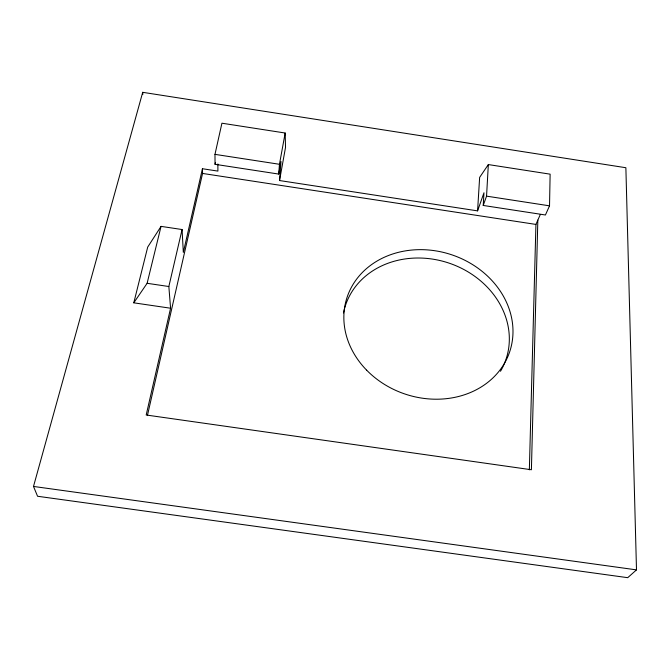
<?xml version="1.0" encoding="UTF-8"?>
<svg xmlns="http://www.w3.org/2000/svg" width="670" height="670" viewBox="0 0 670 670"><rect width="100%" height="100%" fill="white"/><g stroke="black" fill="none" stroke-linecap="round" stroke-linejoin="round"><path stroke-width="1" d="M477.584 210.874L483.966 192.767L483.229 205.456L545.422 214.995L549.526 205.832L550.129 174.167L488.338 164.569L479.636 177.399L477.584 210.874L279.532 180.54L281.006 161.512L278.72 174.074L215.053 164.309L214.978 154.36L221.921 123.205L285.169 133.02L285.529 147.383L279.532 180.54M537.834 220.103L531.402 469.754L146.194 415.006L170.582 308.225L168.848 286.517L182.073 229.534L161.051 226.376L147.702 247.088L133.791 302.823L170.582 308.225M529.35 469.854L535.933 224.425L540.322 214.475M483.229 205.456L486.554 196.142L488.338 164.569M278.72 174.074L279.457 164.284L285.169 133.02M215.053 164.309L215.48 162.383M217.876 163.983L217.901 171.101L202.441 168.731L183.329 252.414L182.073 229.534M147.408 415.618L202.558 173.438L202.441 168.731M133.791 302.823L147.115 283.301L161.051 226.376M33.5 486.445L142.71 92.318L625.872 167.726L636.5 569.877L627.715 577.682L37.562 496.261L33.5 486.445L636.5 569.877M147.115 283.301L168.848 286.517M202.558 173.438L535.933 224.425M214.978 154.36L279.457 164.284M486.554 196.142L549.526 205.832M142.71 92.318L142.894 94.294M343.492 312.974A84.663 72.837 18.7 0 1 451.84 264.106A84.663 72.837 18.7 0 1 500.498 371.255M366.658 370.183A85.743 73.44 18.6 0 0 509.326 352.814A85.743 73.44 18.6 0 0 409.261 250.329A85.743 73.44 18.6 0 0 366.658 370.183"/></g></svg>
